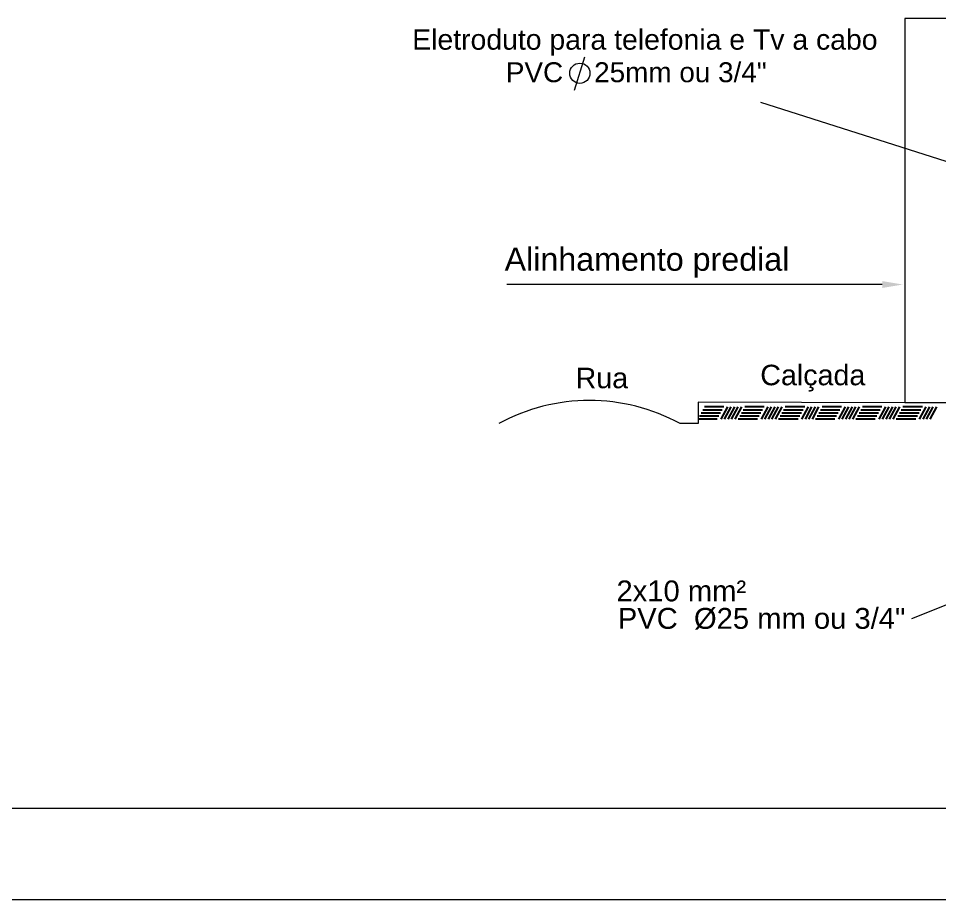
# Model space of a CAD drawing. Header units: millimetres. Extents: x 108055 to 152758, y 4876 to 37034.
# Drawn here: x 131736 to 135259, y 8211 to 11581 of the extents above; entities that cross this region are included whole.
import ezdxf

# ---------------------------------------------------------------- set-up
doc = ezdxf.new("R2010")
doc.units = ezdxf.units.MM
doc.header["$LTSCALE"] = 200
for name, color, linetype, lineweight in [('arquitetonico', 7, 'Continuous', 9), ('Eletrodutos', 4, 'Continuous', 9), ('simbologia', 2, 'Continuous', 9), ('Textos', 9, 'Continuous', 9)]:
    doc.layers.add(name, color=color, linetype=linetype, lineweight=lineweight)
doc.layers.add('Hachura', color=9, linetype='Continuous')
doc.styles.add('style1', font='arial.ttf')

msp = doc.modelspace()

# ---------------------------------------------------------------- linework, layer by layer
at = {"layer": 'arquitetonico'}
for p, q in [((135347.5, 11013.9), (134575.2, 11259.1)), ((135039.8, 10563.3), (133603.7, 10562.8)), ((117864.2, 8211.2), (147564.2, 8211.2))]:
    msp.add_line(p, q, dxfattribs=at)
at = {"layer": 'arquitetonico', "lineweight": 5, "ltscale": 50}
msp.add_line((135913.8, 9587.7), (135151.8, 9285.2), dxfattribs=at)
at = {"layer": 'arquitetonico'}
msp.add_solid([(135039.8, 10550.2), (135039.8, 10576.3), (135118.2, 10563.3)], dxfattribs=at)
at = {"layer": 'Eletrodutos'}
msp.add_line((118864.2, 8561.2), (147214.2, 8561.2), dxfattribs=at)
at = {"layer": 'Hachura'}
for p, q in [((134427.6, 10083.3), (134353.3, 10083.3)), ((134433.9, 10095.1), (134359.6, 10095.1)), ((134447.3, 10095.1), (134421.9, 10048.1)), ((134447.3, 10095.1), (134421.9, 10048.1)), ((134460.7, 10095.1), (134435.2, 10048.1)), ((134460.7, 10095.1), (134435.2, 10048.1)), ((134474, 10095.1), (134448.6, 10048.1)), ((134487.4, 10095.1), (134462, 10048.1)), ((134500.8, 10095.1), (134475.3, 10048.1)), ((134582.1, 10083.3), (134507.8, 10083.3)), ((134588.5, 10095.1), (134514.1, 10095.1)), ((134601.8, 10095.1), (134576.4, 10048.1)), ((134601.8, 10095.1), (134576.4, 10048.1)), ((134615.2, 10095.1), (134589.8, 10048.1)), ((134615.2, 10095.1), (134589.8, 10048.1)), ((134628.6, 10095.1), (134603.1, 10048.1)), ((134641.9, 10095.1), (134616.5, 10048.1)), ((134655.3, 10095.1), (134629.9, 10048.1)), ((134736.6, 10083.3), (134662.3, 10083.3)), ((134743, 10095.1), (134668.7, 10095.1)), ((134756.4, 10095.1), (134730.9, 10048.1)), ((134756.4, 10095.1), (134730.9, 10048.1)), ((134769.7, 10095.1), (134744.3, 10048.1)), ((134783.1, 10095.1), (134757.7, 10048.1)), ((134796.5, 10095.1), (134771.1, 10048.1)), ((134877.7, 10083.3), (134803.4, 10083.3)), ((134884.1, 10095.1), (134809.8, 10095.1)), ((134897.5, 10095.1), (134872, 10048.1)), ((134897.5, 10095.1), (134872, 10048.1)), ((134910.8, 10095.1), (134885.4, 10048.1)), ((134910.8, 10095.1), (134885.4, 10048.1)), ((134924.2, 10095.1), (134898.8, 10048.1)), ((134937.6, 10095.1), (134912.1, 10048.1)), ((134950.9, 10095.1), (134925.5, 10048.1)), ((135032.3, 10083.3), (134957.9, 10083.3)), ((135038.6, 10095.1), (134964.3, 10095.1)), ((135052, 10095.1), (135026.6, 10048.1)), ((135052, 10095.1), (135026.6, 10048.1)), ((135065.4, 10095.1), (135039.9, 10048.1)), ((135065.4, 10095.1), (135039.9, 10048.1)), ((135078.7, 10095.1), (135053.3, 10048.1)), ((135092.1, 10095.1), (135066.7, 10048.1)), ((135105.5, 10095.1), (135080, 10048.1)), ((135186.8, 10083.3), (135112.5, 10083.3)), ((135193.2, 10095.1), (135118.8, 10095.1)), ((135206.5, 10095.1), (135181.1, 10048.1)), ((135206.5, 10095.1), (135181.1, 10048.1)), ((135219.9, 10095.1), (135194.5, 10048.1)), ((135233.3, 10095.1), (135207.8, 10048.1)), ((135246.6, 10095.1), (135221.2, 10048.1)), ((134408.5, 10048.1), (134334.2, 10048.1)), ((134414.9, 10059.8), (134340.5, 10059.8)), ((134421.2, 10071.6), (134346.9, 10071.6)), ((134563, 10048.1), (134488.7, 10048.1)), ((134569.4, 10059.8), (134495.1, 10059.8)), ((134575.7, 10071.6), (134501.4, 10071.6)), ((134717.6, 10048.1), (134643.3, 10048.1)), ((134723.9, 10059.8), (134649.6, 10059.8)), ((134730.3, 10071.6), (134656, 10071.6)), ((134858.6, 10048.1), (134784.3, 10048.1)), ((134865, 10059.8), (134790.7, 10059.8)), ((134871.4, 10071.6), (134797, 10071.6)), ((135013.2, 10048.1), (134938.9, 10048.1)), ((135019.5, 10059.8), (134945.2, 10059.8)), ((135025.9, 10071.6), (134951.6, 10071.6)), ((135167.7, 10048.1), (135093.4, 10048.1)), ((135174.1, 10059.8), (135099.8, 10059.8)), ((135180.4, 10071.6), (135106.1, 10071.6))]:
    msp.add_line(p, q, dxfattribs=at)
at = {"layer": 'simbologia'}
for p, q in [((135126.5, 11581), (135126.5, 10111)), ((136637.9, 11581), (135126.5, 11581)), ((135126.5, 10111), (134336.1, 10112.8)), ((134336.1, 10112.8), (134336.1, 10031.3)), ((135283, 10111), (135126.5, 10111)), ((134336.1, 10031.3), (134266.2, 10031.3)), ((134266.2, 10031.3), (134266.2, 10031.3))]:
    msp.add_line(p, q, dxfattribs=at)
msp.add_arc((133919.7, 9399.1), 721, 61.2752, 118.7248, dxfattribs=at)
at = {"layer": 'Textos'}
msp.add_line((133862.6, 11306.2), (133902.1, 11434.5), dxfattribs=at)
msp.add_circle((133883.2, 11371.2), 38.7, dxfattribs=at)

# ---------------------------------------------------------------- texts
at = {"layer": 'Textos', "style": 'style1'}
for s, height, p in [('Eletroduto para telefonia e Tv a cabo', 77.699, (133241.9, 11461.4)), ('PVC    25mm ou 3/4"', 76.32, (133600.1, 11337)), ('Alinhamento predial ', 88.195, (133595.4, 10616)), ('Calçada', 78.4, (134573.2, 10178.1)), ('Rua', 78.4, (133866.9, 10166.7)), ('     2x10 mm²', 79.872, (133868.2, 9351.6)), ('PVC  %%C25 mm ou 3/4"', 79.872, (134028.2, 9246.6))]:
    msp.add_text(s, height=height, rotation=0, dxfattribs=at).set_placement(p)

doc.saveas('drawing.dxf')
